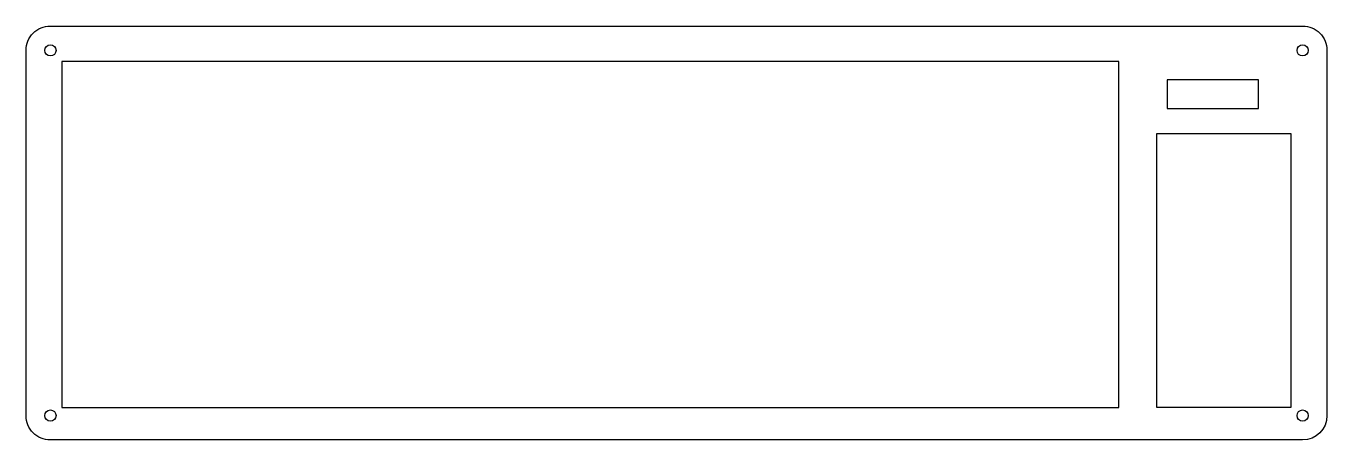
# Model space of a CAD drawing. Header units: millimetres. Extents: x 0 to 347, y 0 to 111.
import ezdxf

# ---------------------------------------------------------------- set-up
doc = ezdxf.new("R2010")
doc.units = ezdxf.units.MM
doc.layers.get('0').update_dxf_attribs({"linetype": 'CONTINUOUS'})

msp = doc.modelspace()

# ---------------------------------------------------------------- linework, layer by layer
msp.add_lwpolyline([(340.77, 0.11), (340.77, 0.11), (6.76, 0.11, -0.414214), (0.26, 6.61), (0.26, 104.05, -0.414214), (6.76, 110.55), (340.77, 110.55, -0.414214), (347.27, 104.05), (347.27, 6.61, -0.414209)], format="xyb", close=True)
for points in [[(291.73, 101.04), (9.78, 101.04), (9.78, 8.79), (291.73, 8.79)], [(329.03, 96.15), (304.64, 96.15), (304.64, 88.56), (329.03, 88.56)], [(337.74, 81.77), (301.83, 81.77), (301.83, 8.85), (337.74, 8.85)]]:
    msp.add_lwpolyline(points, close=True)
for centre in [(6.76, 104.05), (6.76, 104.05), (340.77, 104.05), (6.76, 6.61), (340.77, 6.61)]:
    msp.add_circle(centre, 1.5)

doc.saveas('drawing.dxf')
